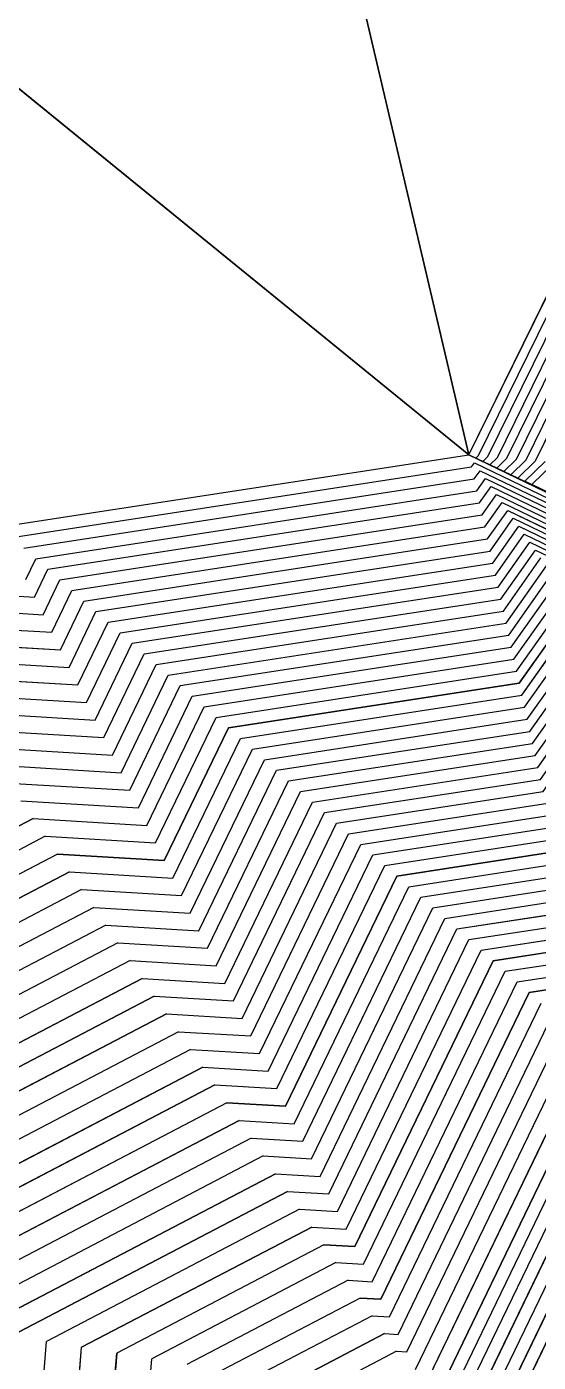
# Model space of a CAD drawing. Extents: x 7084 to 11035, y 13750 to 16729.
# Drawn here: x 8404 to 8599, y 15218 to 15729 of the extents above; entities that cross this region are included whole.
import ezdxf

# ---------------------------------------------------------------- set-up
doc = ezdxf.new("R2010")
doc.units = 0
doc.layers.add('Level 1', color=7, linetype='Continuous')

msp = doc.modelspace()

# ---------------------------------------------------------------- linework, layer by layer
at = {"layer": 'Level 1'}
for p, q in [((8477.23, 15971.36), (8572.55, 15565.22)), ((8572.55, 15565.22), (8477.23, 15971.36)), ((8572.55, 15565.22), (8766.84, 15961.36)), ((8576.18, 15564.9), (8766.59, 15953.12)), ((8579.81, 15564.58), (8766.33, 15944.87)), ((8583.44, 15564.26), (8766.07, 15936.63)), ((8587.07, 15563.94), (8765.82, 15928.39)), ((8590.7, 15563.61), (8765.56, 15920.14)), ((8594.34, 15563.29), (8765.31, 15911.9)), ((8597.97, 15562.97), (8765.05, 15903.65)), ((8282.49, 15801.45), (8572.55, 15565.22)), ((8572.55, 15565.22), (8282.49, 15801.45)), ((8393.34, 15537.65), (8572.55, 15565.22)), ((8572.55, 15565.22), (8705.82, 15500.89)), ((8705.82, 15500.89), (8572.55, 15565.22)), ((8576.18, 15564.9), (8575.22, 15563.96)), ((8579.81, 15564.58), (8577.88, 15562.69)), ((8397.93, 15533.61), (8573.56, 15560.63)), ((8573.56, 15560.63), (8574.67, 15562.19)), ((8574.67, 15562.19), (8705.27, 15499.14)), ((8705.82, 15500.91), (8575.22, 15563.96)), ((8705.82, 15500.93), (8577.88, 15562.69)), ((8583.44, 15564.26), (8580.55, 15561.42)), ((8705.82, 15500.95), (8580.55, 15561.42)), ((8587.07, 15563.94), (8583.21, 15560.16)), ((8705.82, 15500.97), (8583.21, 15560.16)), ((8590.7, 15563.61), (8585.88, 15558.89)), ((8594.34, 15563.29), (8588.55, 15557.62)), ((8597.97, 15562.97), (8591.21, 15556.36)), ((8601.6, 15562.65), (8593.88, 15555.09)), ((8605.23, 15562.33), (8596.54, 15553.82)), ((8402.53, 15529.56), (8574.58, 15556.03)), ((8574.58, 15556.03), (8576.78, 15559.16)), ((8575.59, 15551.44), (8578.89, 15556.12)), ((8576.78, 15559.16), (8704.71, 15497.4)), ((8578.89, 15556.12), (8704.16, 15495.65)), ((8705.82, 15500.99), (8585.88, 15558.89)), ((8705.82, 15501.01), (8588.55, 15557.62)), ((8705.82, 15501.03), (8591.21, 15556.36)), ((8705.82, 15501.05), (8593.88, 15555.09)), ((8407.12, 15525.52), (8575.59, 15551.44)), ((8576.6, 15546.84), (8581.01, 15553.09)), ((8577.61, 15542.25), (8583.12, 15550.06)), ((8581.01, 15553.09), (8703.61, 15493.9)), ((8583.12, 15550.06), (8703.06, 15492.16)), ((8705.82, 15501.07), (8596.54, 15553.82)), ((8411.72, 15521.48), (8576.6, 15546.84)), ((8578.62, 15537.65), (8585.24, 15547.03)), ((8585.24, 15547.03), (8702.51, 15490.41)), ((8416.31, 15517.43), (8577.61, 15542.25)), ((8579.63, 15533.06), (8587.35, 15543.99)), ((8580.64, 15528.46), (8589.46, 15540.96)), ((8587.35, 15543.99), (8701.96, 15488.67)), ((8589.46, 15540.96), (8701.41, 15486.92)), ((8420.91, 15513.39), (8578.62, 15537.65)), ((8581.65, 15523.87), (8591.58, 15537.93)), ((8582.66, 15519.27), (8593.69, 15534.89)), ((8591.58, 15537.93), (8700.85, 15485.17)), ((8593.69, 15534.89), (8700.3, 15483.43)), ((8425.5, 15509.34), (8579.63, 15533.06)), ((8583.67, 15514.68), (8595.81, 15531.86)), ((8584.69, 15510.08), (8597.92, 15528.83)), ((8595.81, 15531.86), (8699.75, 15481.68)), ((8597.92, 15528.83), (8699.2, 15479.93)), ((8403.26, 15517.52), (8407.12, 15525.52)), ((8430.1, 15505.3), (8580.64, 15528.46)), ((8434.7, 15501.26), (8581.65, 15523.87)), ((8585.7, 15505.48), (8600.03, 15525.8)), ((8406.57, 15510.81), (8411.72, 15521.48)), ((8439.29, 15497.21), (8582.66, 15519.27)), ((8586.71, 15500.89), (8602.15, 15522.76)), ((8587.72, 15496.29), (8604.26, 15519.73)), ((8345.94, 15514.44), (8406.57, 15510.81)), ((8409.88, 15504.11), (8416.31, 15517.43)), ((8443.89, 15493.17), (8583.67, 15514.68)), ((8588.73, 15491.7), (8606.37, 15516.7)), ((8589.74, 15487.1), (8608.49, 15513.66)), ((8413.19, 15497.4), (8420.91, 15513.39)), ((8416.5, 15490.69), (8425.5, 15509.34)), ((8448.48, 15489.13), (8584.69, 15510.08)), ((8590.75, 15482.51), (8610.6, 15510.63)), ((8350.57, 15507.65), (8409.88, 15504.11)), ((8419.81, 15483.98), (8430.1, 15505.3)), ((8453.08, 15485.08), (8585.7, 15505.48)), ((8591.76, 15477.91), (8612.72, 15507.6)), ((8592.77, 15473.32), (8614.83, 15504.57)), ((8355.19, 15500.86), (8413.19, 15497.4)), ((8423.12, 15477.27), (8434.7, 15501.26)), ((8457.67, 15481.04), (8586.71, 15500.89)), ((8593.78, 15468.72), (8616.94, 15501.53)), ((8594.79, 15464.13), (8619.06, 15498.5)), ((8359.82, 15494.08), (8416.5, 15490.69)), ((8426.42, 15470.56), (8439.29, 15497.21)), ((8429.73, 15463.85), (8443.89, 15493.17)), ((8462.27, 15476.99), (8587.72, 15496.29)), ((8595.81, 15459.53), (8621.17, 15495.47)), ((8433.04, 15457.14), (8448.48, 15489.13)), ((8466.86, 15472.95), (8588.73, 15491.7)), ((8596.82, 15454.94), (8623.29, 15492.43)), ((8597.83, 15450.34), (8625.4, 15489.4)), ((8364.45, 15487.29), (8419.81, 15483.98)), ((8436.35, 15450.43), (8453.08, 15485.08)), ((8471.46, 15468.91), (8589.74, 15487.1)), ((8598.84, 15445.75), (8627.51, 15486.37)), ((8369.07, 15480.5), (8423.12, 15477.27)), ((8439.66, 15443.72), (8457.67, 15481.04)), ((8476.05, 15464.86), (8590.75, 15482.51)), ((8480.65, 15460.82), (8591.76, 15477.91)), ((8373.7, 15473.71), (8426.42, 15470.56)), ((8442.97, 15437.01), (8462.27, 15476.99)), ((8446.28, 15430.31), (8466.86, 15472.95)), ((8485.24, 15456.77), (8592.77, 15473.32)), ((8449.58, 15423.6), (8471.46, 15468.91)), ((8489.84, 15452.73), (8593.78, 15468.72)), ((8378.33, 15466.92), (8429.73, 15463.85)), ((8452.89, 15416.89), (8476.05, 15464.86)), ((8494.43, 15448.69), (8594.79, 15464.13)), ((8382.95, 15460.14), (8433.04, 15457.14)), ((8456.2, 15410.18), (8480.65, 15460.82)), ((8499.03, 15444.64), (8595.81, 15459.53)), ((8387.58, 15453.35), (8436.35, 15450.43)), ((8459.51, 15403.47), (8485.24, 15456.77)), ((8462.82, 15396.76), (8489.84, 15452.73)), ((8503.62, 15440.6), (8596.82, 15454.94)), ((8466.13, 15390.05), (8494.43, 15448.69)), ((8508.22, 15436.56), (8597.83, 15450.34)), ((8392.21, 15446.56), (8439.66, 15443.72)), ((8469.44, 15383.34), (8499.03, 15444.64)), ((8512.81, 15432.51), (8598.84, 15445.75)), ((8396.83, 15439.77), (8442.97, 15437.01)), ((8472.74, 15376.63), (8503.62, 15440.6)), ((8517.41, 15428.47), (8599.85, 15441.15)), ((8401.46, 15432.98), (8446.28, 15430.31)), ((8476.05, 15369.92), (8508.22, 15436.56)), ((8479.36, 15363.21), (8512.81, 15432.51)), ((8522.01, 15424.42), (8600.86, 15436.56)), ((8526.6, 15420.38), (8601.87, 15431.96)), ((8482.67, 15356.51), (8517.41, 15428.47)), ((8531.2, 15416.34), (8602.88, 15427.36)), ((8406.09, 15426.2), (8116.08, 15274.48)), ((8406.09, 15426.2), (8449.58, 15423.6)), ((8485.98, 15349.8), (8522.01, 15424.42)), ((8535.79, 15412.29), (8603.89, 15422.77)), ((8410.71, 15419.41), (8129.49, 15272.29)), ((8410.71, 15419.41), (8452.89, 15416.89)), ((8489.29, 15343.09), (8526.6, 15420.38)), ((8540.39, 15408.25), (8604.9, 15418.17)), ((8415.34, 15412.62), (8142.91, 15270.1)), ((8415.34, 15412.62), (8456.2, 15410.18)), ((8492.6, 15336.38), (8531.2, 15416.34)), ((8495.9, 15329.67), (8535.79, 15412.29)), ((8544.98, 15404.2), (8605.92, 15413.58)), ((8499.21, 15322.96), (8540.39, 15408.25)), ((8549.58, 15400.16), (8606.93, 15408.98)), ((8419.97, 15405.83), (8156.32, 15267.91)), ((8419.97, 15405.83), (8459.51, 15403.47)), ((8502.52, 15316.25), (8544.98, 15404.2)), ((8554.17, 15396.12), (8607.94, 15404.39)), ((8424.59, 15399.04), (8169.74, 15265.72)), ((8424.59, 15399.04), (8462.82, 15396.76)), ((8505.83, 15309.54), (8549.58, 15400.16)), ((8509.14, 15302.83), (8554.17, 15396.12)), ((8558.77, 15392.07), (8608.95, 15399.79)), ((8429.22, 15392.26), (8183.15, 15263.53)), ((8429.22, 15392.26), (8466.13, 15390.05)), ((8512.45, 15296.12), (8558.77, 15392.07)), ((8563.36, 15388.03), (8609.96, 15395.2)), ((8515.76, 15289.41), (8563.36, 15388.03)), ((8567.96, 15383.99), (8610.97, 15390.6)), ((8572.55, 15379.94), (8611.98, 15386.01)), ((8433.85, 15385.47), (8196.57, 15261.34)), ((8433.85, 15385.47), (8469.44, 15383.34)), ((8519.06, 15282.71), (8567.96, 15383.99)), ((8577.15, 15375.9), (8612.99, 15381.41)), ((8438.47, 15378.68), (8209.98, 15259.15)), ((8438.47, 15378.68), (8472.74, 15376.63)), ((8522.37, 15276), (8572.55, 15379.94)), ((8525.68, 15269.29), (8577.15, 15375.9)), ((8581.74, 15371.85), (8614, 15376.82)), ((8443.1, 15371.89), (8223.39, 15256.96)), ((8443.1, 15371.89), (8476.05, 15369.92)), ((8528.99, 15262.58), (8581.74, 15371.85)), ((8586.34, 15367.81), (8615.01, 15372.22)), ((8532.3, 15255.87), (8586.34, 15367.81)), ((8590.93, 15363.77), (8616.02, 15367.63)), ((8447.73, 15365.11), (8236.81, 15254.77)), ((8447.73, 15365.11), (8479.36, 15363.21)), ((8535.61, 15249.16), (8590.93, 15363.77)), ((8595.53, 15359.72), (8617.04, 15363.03)), ((8452.35, 15358.32), (8250.22, 15252.57)), ((8452.35, 15358.32), (8482.67, 15356.51)), ((8538.92, 15242.45), (8595.53, 15359.72)), ((8542.22, 15235.74), (8600.13, 15355.68)), ((8456.98, 15351.53), (8263.64, 15250.38)), ((8456.98, 15351.53), (8485.98, 15349.8)), ((8545.53, 15229.03), (8604.72, 15351.63)), ((8548.84, 15222.32), (8609.32, 15347.59)), ((8461.61, 15344.74), (8277.05, 15248.19)), ((8461.61, 15344.74), (8489.29, 15343.09)), ((8552.15, 15215.61), (8613.91, 15343.55)), ((8466.23, 15337.95), (8290.47, 15246)), ((8466.23, 15337.95), (8492.6, 15336.38)), ((8555.46, 15208.91), (8618.51, 15339.5)), ((8558.77, 15202.2), (8623.1, 15335.46)), ((8623.1, 15335.46), (8558.77, 15202.2)), ((8470.86, 15331.17), (8303.88, 15243.81)), ((8470.86, 15331.17), (8495.9, 15329.67)), ((8627.24, 15333.03), (8564.74, 15203.57)), ((8631.37, 15330.6), (8570.72, 15204.95)), ((8635.51, 15328.17), (8576.69, 15206.33)), ((8639.64, 15325.74), (8582.66, 15207.71)), ((8475.49, 15324.38), (8317.3, 15241.62)), ((8475.49, 15324.38), (8499.21, 15322.96)), ((8643.78, 15323.31), (8588.64, 15209.09)), ((8647.92, 15320.89), (8594.61, 15210.47)), ((8480.11, 15317.59), (8330.71, 15239.43)), ((8480.11, 15317.59), (8502.52, 15316.25)), ((8484.74, 15310.8), (8344.13, 15237.24)), ((8484.74, 15310.8), (8505.83, 15309.54)), ((8489.37, 15304.01), (8357.54, 15235.05)), ((8489.37, 15304.01), (8509.14, 15302.83)), ((8493.99, 15297.23), (8370.96, 15232.86)), ((8493.99, 15297.23), (8512.45, 15296.12)), ((8498.62, 15290.44), (8384.37, 15230.67)), ((8498.62, 15290.44), (8515.76, 15289.41)), ((8503.25, 15283.65), (8397.79, 15228.48)), ((8503.25, 15283.65), (8519.06, 15282.71)), ((8507.87, 15276.86), (8411.2, 15226.29)), ((8507.87, 15276.86), (8522.37, 15276)), ((8512.5, 15270.08), (8424.62, 15224.1)), ((8512.5, 15270.08), (8525.68, 15269.29)), ((8517.13, 15263.29), (8438.03, 15221.91)), ((8517.13, 15263.29), (8528.99, 15262.58)), ((8521.75, 15256.5), (8451.45, 15219.72)), ((8521.75, 15256.5), (8532.3, 15255.87)), ((8526.38, 15249.71), (8464.86, 15217.53)), ((8526.38, 15249.71), (8535.61, 15249.16)), ((8531.01, 15242.92), (8478.28, 15215.34)), ((8531.01, 15242.92), (8538.92, 15242.45)), ((8535.63, 15236.14), (8491.69, 15213.15)), ((8535.63, 15236.14), (8542.22, 15235.74)), ((8540.26, 15229.35), (8505.11, 15210.96)), ((8540.26, 15229.35), (8545.53, 15229.03)), ((8404.04, 15136.68), (8411.2, 15226.29)), ((8417.27, 15132.19), (8424.62, 15224.1)), ((8544.89, 15222.56), (8518.52, 15208.77)), ((8544.89, 15222.56), (8548.84, 15222.32)), ((8430.5, 15127.71), (8438.03, 15221.91)), ((8443.73, 15123.22), (8451.45, 15219.72))]:
    msp.add_line(p, q, dxfattribs=at)
for points in [[(8116.08, 15274.48), (8406.09, 15426.2), (8449.58, 15423.6), (8471.46, 15468.91), (8589.74, 15487.1), (8608.49, 15513.66), (8696.44, 15471.2), (8722.91, 15464.3), (8751.31, 15482.05), (8722.22, 15517.29), (8705.82, 15501.23), (8617.86, 15543.69), (8634.27, 15559.75), (8762.5, 15821.21), (8797.65, 15846.21), (8857.02, 15860.27), (8949.3, 16008.69)], [(8116.08, 15274.48), (8406.09, 15426.2), (8449.58, 15423.6), (8471.46, 15468.91), (8589.74, 15487.1), (8608.49, 15513.66), (8696.44, 15471.2), (8722.91, 15464.3), (8751.31, 15482.05), (8722.22, 15517.29), (8705.82, 15501.23), (8617.86, 15543.69), (8634.27, 15559.75), (8762.5, 15821.21), (8797.65, 15846.21), (8857.02, 15860.27), (8949.3, 16008.69)], [(8477.23, 15971.36), (8572.55, 15565.22), (8282.49, 15801.45)], [(8477.23, 15971.36), (8572.55, 15565.22), (8282.49, 15801.45)], [(8282.49, 15801.45), (8572.55, 15565.22), (8705.82, 15500.89), (8572.55, 15565.22), (8766.84, 15961.36)], [(8282.49, 15801.45), (8572.55, 15565.22), (8705.82, 15500.89), (8572.55, 15565.22), (8766.84, 15961.36)], [(8359.82, 15494.08), (8416.5, 15490.69), (8425.5, 15509.34), (8579.63, 15533.06), (8587.35, 15543.99), (8701.96, 15488.67), (8712.86, 15485.82), (8724.55, 15493.13), (8712.57, 15507.64), (8705.82, 15501.03), (8591.21, 15556.36), (8597.97, 15562.97), (8765.05, 15903.65)], [(8359.82, 15494.08), (8416.5, 15490.69), (8425.5, 15509.34), (8579.63, 15533.06), (8587.35, 15543.99), (8701.96, 15488.67), (8712.86, 15485.82), (8724.55, 15493.13), (8712.57, 15507.64), (8705.82, 15501.03), (8591.21, 15556.36), (8597.97, 15562.97), (8765.05, 15903.65)], [(8369.07, 15480.5), (8423.12, 15477.27), (8434.7, 15501.26), (8581.65, 15523.87), (8591.58, 15537.93), (8700.85, 15485.17), (8714.87, 15481.52), (8729.9, 15490.91), (8714.5, 15509.57), (8705.82, 15501.07), (8596.54, 15553.82), (8605.23, 15562.33), (8764.54, 15887.16)], [(8369.07, 15480.5), (8423.12, 15477.27), (8434.7, 15501.26), (8581.65, 15523.87), (8591.58, 15537.93), (8700.85, 15485.17), (8714.87, 15481.52), (8729.9, 15490.91), (8714.5, 15509.57), (8705.82, 15501.07), (8596.54, 15553.82), (8605.23, 15562.33), (8764.54, 15887.16)], [(8303.88, 15243.81), (8470.86, 15331.17), (8495.9, 15329.67), (8535.79, 15412.29), (8603.89, 15422.77), (8638.08, 15471.2), (8688.72, 15446.76), (8736.99, 15434.17), (8788.77, 15466.53), (8735.73, 15530.8), (8705.82, 15501.51), (8655.18, 15525.96), (8685.09, 15555.25), (8758.92, 15705.78), (8823.03, 15751.37), (8931.29, 15777.01), (8984.42, 15862.47), (9143.8, 15752.32), (9280.56, 15748.05), (9357.48, 15720.98)], [(8303.88, 15243.81), (8470.86, 15331.17), (8495.9, 15329.67), (8535.79, 15412.29), (8603.89, 15422.77), (8638.08, 15471.2), (8688.72, 15446.76), (8736.99, 15434.17), (8788.77, 15466.53), (8735.73, 15530.8), (8705.82, 15501.51), (8655.18, 15525.96), (8685.09, 15555.25), (8758.92, 15705.78), (8823.03, 15751.37), (8931.29, 15777.01), (8984.42, 15862.47), (9143.8, 15752.32), (9280.56, 15748.05), (9357.48, 15720.98)], [(8396.83, 15439.77), (8442.97, 15437.01), (8462.27, 15476.99), (8587.72, 15496.29), (8604.26, 15519.73), (8697.55, 15474.7), (8720.9, 15468.61), (8745.96, 15484.27), (8720.29, 15515.36), (8705.82, 15501.19), (8612.53, 15546.22), (8627.01, 15560.4), (8763.01, 15837.7)], [(8396.83, 15439.77), (8442.97, 15437.01), (8462.27, 15476.99), (8587.72, 15496.29), (8604.26, 15519.73), (8697.55, 15474.7), (8720.9, 15468.61), (8745.96, 15484.27), (8720.29, 15515.36), (8705.82, 15501.19), (8612.53, 15546.22), (8627.01, 15560.4), (8763.01, 15837.7)], [(8761.99, 15804.72), (8641.53, 15559.11), (8623.19, 15541.16), (8705.82, 15501.27), (8724.15, 15519.22), (8756.66, 15479.83), (8724.93, 15460), (8695.34, 15467.71), (8612.72, 15507.6), (8591.76, 15477.91), (8480.65, 15460.82), (8456.2, 15410.18), (8415.34, 15412.62), (8142.91, 15270.1)], [(8761.99, 15804.72), (8641.53, 15559.11), (8623.19, 15541.16), (8705.82, 15501.27), (8724.15, 15519.22), (8756.66, 15479.83), (8724.93, 15460), (8695.34, 15467.71), (8612.72, 15507.6), (8591.76, 15477.91), (8480.65, 15460.82), (8456.2, 15410.18), (8415.34, 15412.62), (8142.91, 15270.1)], [(8592.77, 15473.32), (8614.83, 15504.57), (8694.79, 15465.97), (8725.93, 15457.84), (8759.34, 15478.72), (8725.12, 15520.19), (8705.82, 15501.29), (8625.86, 15539.89), (8645.16, 15558.79), (8761.73, 15796.47)], [(8592.77, 15473.32), (8614.83, 15504.57), (8694.79, 15465.97), (8725.93, 15457.84), (8759.34, 15478.72), (8725.12, 15520.19), (8705.82, 15501.29), (8625.86, 15539.89), (8645.16, 15558.79), (8761.73, 15796.47)], [(8417.27, 15132.19), (8424.62, 15224.1), (8512.5, 15270.08), (8525.68, 15269.29), (8577.15, 15375.9), (8612.99, 15381.41), (8657.11, 15443.91), (8683.76, 15431.04), (8746.05, 15414.8), (8812.86, 15456.56), (8744.42, 15539.49), (8705.82, 15501.69), (8679.16, 15514.56), (8717.76, 15552.36), (8756.62, 15631.58), (8839.34, 15690.4), (8979.03, 15723.49), (9007, 15768.47), (9090.88, 15710.5), (9267.34, 15704.98), (9366.6, 15670.06), (9467.7, 15631.46), (9580.54, 15661.44)], [(8417.27, 15132.19), (8424.62, 15224.1), (8512.5, 15270.08), (8525.68, 15269.29), (8577.15, 15375.9), (8612.99, 15381.41), (8657.11, 15443.91), (8683.76, 15431.04), (8746.05, 15414.8), (8812.86, 15456.56), (8744.42, 15539.49), (8705.82, 15501.69), (8679.16, 15514.56), (8717.76, 15552.36), (8756.62, 15631.58), (8839.34, 15690.4), (8979.03, 15723.49), (9007, 15768.47), (9090.88, 15710.5), (9267.34, 15704.98), (9366.6, 15670.06), (9467.7, 15631.46), (9580.54, 15661.44)], [(9572.8, 15651.82), (9471.24, 15624.83), (9367.61, 15664.4), (9265.87, 15700.2), (9085, 15705.85), (9009.5, 15758.02), (8984.34, 15717.54), (8841.15, 15683.63), (8756.37, 15623.34), (8721.39, 15552.03), (8681.83, 15513.29), (8705.82, 15501.71), (8745.38, 15540.45), (8815.54, 15455.45), (8747.05, 15412.65), (8683.21, 15429.29), (8659.22, 15440.87), (8614, 15376.82), (8581.74, 15371.85), (8528.99, 15262.58), (8517.13, 15263.29), (8438.03, 15221.91), (8430.5, 15127.71)], [(9572.8, 15651.82), (9471.24, 15624.83), (9367.61, 15664.4), (9265.87, 15700.2), (9085, 15705.85), (9009.5, 15758.02), (8984.34, 15717.54), (8841.15, 15683.63), (8756.37, 15623.34), (8721.39, 15552.03), (8681.83, 15513.29), (8705.82, 15501.71), (8745.38, 15540.45), (8815.54, 15455.45), (8747.05, 15412.65), (8683.21, 15429.29), (8659.22, 15440.87), (8614, 15376.82), (8581.74, 15371.85), (8528.99, 15262.58), (8517.13, 15263.29), (8438.03, 15221.91), (8430.5, 15127.71)], [(8317.3, 15241.62), (8475.49, 15324.38), (8499.21, 15322.96), (8540.39, 15408.25), (8604.9, 15418.17), (8640.2, 15468.17), (8688.17, 15445.01), (8738, 15432.02), (8791.45, 15465.42), (8736.7, 15531.77), (8705.82, 15501.53), (8657.84, 15524.69), (8688.72, 15554.93), (8758.67, 15697.54), (8824.84, 15744.6)], [(8317.3, 15241.62), (8475.49, 15324.38), (8499.21, 15322.96), (8540.39, 15408.25), (8604.9, 15418.17), (8640.2, 15468.17), (8688.17, 15445.01), (8738, 15432.02), (8791.45, 15465.42), (8736.7, 15531.77), (8705.82, 15501.53), (8657.84, 15524.69), (8688.72, 15554.93), (8758.67, 15697.54), (8824.84, 15744.6)], [(8479.36, 15363.21), (8512.81, 15432.51), (8598.84, 15445.75), (8627.51, 15486.37), (8691.48, 15455.49), (8731.97, 15444.93), (8775.39, 15472.07), (8730.91, 15525.98), (8705.82, 15501.41), (8641.85, 15532.29), (8666.94, 15556.86), (8760.2, 15747.01)], [(8479.36, 15363.21), (8512.81, 15432.51), (8598.84, 15445.75), (8627.51, 15486.37), (8691.48, 15455.49), (8731.97, 15444.93), (8775.39, 15472.07), (8730.91, 15525.98), (8705.82, 15501.41), (8641.85, 15532.29), (8666.94, 15556.86), (8760.2, 15747.01)], [(8250.22, 15252.57), (8452.35, 15358.32), (8482.67, 15356.51), (8517.41, 15428.47), (8599.85, 15441.15), (8629.63, 15483.34), (8690.93, 15453.74), (8732.97, 15442.78), (8778.07, 15470.97), (8731.87, 15526.94), (8705.82, 15501.43), (8644.52, 15531.02), (8670.57, 15556.54), (8759.94, 15738.76)], [(8250.22, 15252.57), (8452.35, 15358.32), (8482.67, 15356.51), (8517.41, 15428.47), (8599.85, 15441.15), (8629.63, 15483.34), (8690.93, 15453.74), (8732.97, 15442.78), (8778.07, 15470.97), (8731.87, 15526.94), (8705.82, 15501.43), (8644.52, 15531.02), (8670.57, 15556.54), (8759.94, 15738.76)], [(8826.65, 15737.82), (8758.41, 15689.3), (8692.35, 15554.61), (8660.51, 15523.42), (8705.82, 15501.55), (8737.66, 15532.73), (8794.13, 15464.32), (8739.01, 15429.87), (8687.62, 15443.26), (8642.31, 15465.14), (8605.92, 15413.58), (8544.98, 15404.2), (8502.52, 15316.25), (8480.11, 15317.59), (8330.71, 15239.43)], [(8826.65, 15737.82), (8758.41, 15689.3), (8692.35, 15554.61), (8660.51, 15523.42), (8705.82, 15501.55), (8737.66, 15532.73), (8794.13, 15464.32), (8739.01, 15429.87), (8687.62, 15443.26), (8642.31, 15465.14), (8605.92, 15413.58), (8544.98, 15404.2), (8502.52, 15316.25), (8480.11, 15317.59), (8330.71, 15239.43)], [(8397.79, 15228.48), (8503.25, 15283.65), (8519.06, 15282.71), (8567.96, 15383.99), (8610.97, 15390.6), (8652.88, 15449.97), (8684.86, 15434.53), (8744.03, 15419.1), (8807.51, 15458.77), (8742.49, 15537.56), (8705.82, 15501.65), (8673.83, 15517.09), (8710.5, 15553), (8757.13, 15648.07), (8835.71, 15703.95), (8968.42, 15735.38)], [(8397.79, 15228.48), (8503.25, 15283.65), (8519.06, 15282.71), (8567.96, 15383.99), (8610.97, 15390.6), (8652.88, 15449.97), (8684.86, 15434.53), (8744.03, 15419.1), (8807.51, 15458.77), (8742.49, 15537.56), (8705.82, 15501.65), (8673.83, 15517.09), (8710.5, 15553), (8757.13, 15648.07), (8835.71, 15703.95), (8968.42, 15735.38)], [(8263.64, 15250.38), (8456.98, 15351.53), (8485.98, 15349.8), (8522.01, 15424.42), (8600.86, 15436.56), (8631.74, 15480.3), (8690.38, 15452), (8733.98, 15440.63), (8780.75, 15469.86), (8732.84, 15527.91), (8705.82, 15501.45), (8647.18, 15529.76), (8674.2, 15556.22), (8759.69, 15730.52)], [(8263.64, 15250.38), (8456.98, 15351.53), (8485.98, 15349.8), (8522.01, 15424.42), (8600.86, 15436.56), (8631.74, 15480.3), (8690.38, 15452), (8733.98, 15440.63), (8780.75, 15469.86), (8732.84, 15527.91), (8705.82, 15501.45), (8647.18, 15529.76), (8674.2, 15556.22), (8759.69, 15730.52)], [(8344.13, 15237.24), (8484.74, 15310.8), (8505.83, 15309.54), (8549.58, 15400.16), (8606.93, 15408.98), (8644.42, 15462.11), (8687.07, 15441.52), (8740.01, 15427.71), (8796.8, 15463.21), (8738.63, 15533.7), (8705.82, 15501.57), (8663.17, 15522.16), (8695.98, 15554.29), (8758.15, 15681.05), (8828.46, 15731.05)], [(8344.13, 15237.24), (8484.74, 15310.8), (8505.83, 15309.54), (8549.58, 15400.16), (8606.93, 15408.98), (8644.42, 15462.11), (8687.07, 15441.52), (8740.01, 15427.71), (8796.8, 15463.21), (8738.63, 15533.7), (8705.82, 15501.57), (8663.17, 15522.16), (8695.98, 15554.29), (8758.15, 15681.05), (8828.46, 15731.05)], [(9854.88, 15540.06), (9549.57, 15622.95), (9481.86, 15604.96), (9370.65, 15647.42), (9261.47, 15685.84), (9067.36, 15691.91), (9017.03, 15726.69), (9000.25, 15699.7), (8846.59, 15663.31), (8755.6, 15598.61), (8732.29, 15551.07), (8689.83, 15509.49), (8705.82, 15501.77), (8748.28, 15543.35), (8823.56, 15452.13), (8750.07, 15406.19), (8681.55, 15424.06), (8665.56, 15431.78), (8617.04, 15363.03), (8595.53, 15359.72), (8538.92, 15242.45), (8531.01, 15242.92), (8478.28, 15215.34)], [(9854.88, 15540.06), (9549.57, 15622.95), (9481.86, 15604.96), (9370.65, 15647.42), (9261.47, 15685.84), (9067.36, 15691.91), (9017.03, 15726.69), (9000.25, 15699.7), (8846.59, 15663.31), (8755.6, 15598.61), (8732.29, 15551.07), (8689.83, 15509.49), (8705.82, 15501.77), (8748.28, 15543.35), (8823.56, 15452.13), (8750.07, 15406.19), (8681.55, 15424.06), (8665.56, 15431.78), (8617.04, 15363.03), (8595.53, 15359.72), (8538.92, 15242.45), (8531.01, 15242.92), (8478.28, 15215.34)], [(8555.46, 15208.91), (8618.51, 15339.5), (8622.09, 15340.05), (8676.13, 15416.61), (8678.8, 15415.33), (8755.1, 15395.43), (8836.94, 15446.58), (8753.1, 15548.17), (8705.82, 15501.87), (8703.15, 15503.16), (8750.44, 15549.46), (8754.32, 15557.38), (8855.65, 15629.44), (9026.78, 15669.97), (9029.57, 15674.47), (9037.96, 15668.67), (9254.12, 15661.91), (9375.71, 15619.13)], [(8555.46, 15208.91), (8618.51, 15339.5), (8622.09, 15340.05), (8676.13, 15416.61), (8678.8, 15415.33), (8755.1, 15395.43), (8836.94, 15446.58), (8753.1, 15548.17), (8705.82, 15501.87), (8703.15, 15503.16), (8750.44, 15549.46), (8754.32, 15557.38), (8855.65, 15629.44), (9026.78, 15669.97), (9029.57, 15674.47), (9037.96, 15668.67), (9254.12, 15661.91), (9375.71, 15619.13)], [(8588.64, 15209.09), (8643.78, 15323.31), (8645.09, 15327.25), (8647.13, 15332.96), (8694.4, 15399.92), (8761.13, 15382.52), (8853, 15439.93), (8779.67, 15528.79), (8868.29, 15591.81), (9017.97, 15627.26), (9039.3, 15628.9), (9228.37, 15622.99), (9256.92, 15625.62), (9363.27, 15588.2), (9381.65, 15598.7), (9489.97, 15557.35), (9509.66, 15550.12), (9807.04, 15469.38)], [(8588.64, 15209.09), (8643.78, 15323.31), (8645.09, 15327.25), (8647.13, 15332.96), (8694.4, 15399.92), (8761.13, 15382.52), (8853, 15439.93), (8779.67, 15528.79), (8868.29, 15591.81), (9017.97, 15627.26), (9039.3, 15628.9), (9228.37, 15622.99), (9256.92, 15625.62), (9363.27, 15588.2), (9381.65, 15598.7), (9489.97, 15557.35), (9509.66, 15550.12), (9807.04, 15469.38)], [(8594.61, 15210.47), (8647.92, 15320.89), (8649.49, 15325.61), (8651.94, 15332.46), (8697.63, 15397.19), (8762.14, 15380.36), (8855.68, 15438.83), (8784.79, 15524.72), (8870.46, 15585.64), (9015.14, 15619.91), (9040.75, 15621.88), (9223.51, 15616.16), (9257.78, 15619.32), (9360.58, 15583.14), (9382.64, 15595.75), (9487.34, 15555.77)], [(8594.61, 15210.47), (8647.92, 15320.89), (8649.49, 15325.61), (8651.94, 15332.46), (8697.63, 15397.19), (8762.14, 15380.36), (8855.68, 15438.83), (8784.79, 15524.72), (8870.46, 15585.64), (9015.14, 15619.91), (9040.75, 15621.88), (9223.51, 15616.16), (9257.78, 15619.32), (9360.58, 15583.14), (9382.64, 15595.75), (9487.34, 15555.77)], [(8384.37, 15230.67), (8498.62, 15290.44), (8515.76, 15289.41), (8563.36, 15388.03), (8609.96, 15395.2), (8650.77, 15453.01), (8685.41, 15436.28), (8743.03, 15421.26), (8804.83, 15459.88), (8741.52, 15536.59), (8705.82, 15501.63)], [(8384.37, 15230.67), (8498.62, 15290.44), (8515.76, 15289.41), (8563.36, 15388.03), (8609.96, 15395.2), (8650.77, 15453.01), (8685.41, 15436.28), (8743.03, 15421.26), (8804.83, 15459.88), (8741.52, 15536.59), (8705.82, 15501.63)], [(8401.46, 15432.98), (8446.28, 15430.31), (8466.86, 15472.95), (8588.73, 15491.7), (8606.37, 15516.7), (8696.99, 15472.95), (8721.91, 15466.45), (8748.63, 15483.16), (8721.26, 15516.33)], [(8401.46, 15432.98), (8446.28, 15430.31), (8466.86, 15472.95), (8588.73, 15491.7), (8606.37, 15516.7), (8696.99, 15472.95), (8721.91, 15466.45), (8748.63, 15483.16), (8721.26, 15516.33)], [(8156.32, 15267.91), (8419.97, 15405.83), (8459.51, 15403.47), (8485.24, 15456.77), (8592.77, 15473.32)], [(8156.32, 15267.91), (8419.97, 15405.83), (8459.51, 15403.47), (8485.24, 15456.77), (8592.77, 15473.32)], [(9684.64, 14681.62), (9483.83, 14613.97), (9215.37, 14618.2), (9200.19, 14602.61), (9145.86, 14611.4), (9142.27, 14637.79), (8928.77, 14673.72), (8768.12, 14677.95), (8637.06, 14677.95), (8558.85, 14703.32), (8512.51, 14721.71), (8491.38, 14787.24), (8529.43, 14916.18), (8514.63, 15055.69), (8496.65, 15105.27), (8505.11, 15210.96), (8540.26, 15229.35), (8545.53, 15229.03), (8604.72, 15351.63), (8619.06, 15353.84), (8669.79, 15425.71), (8680.45, 15420.56), (8752.08, 15401.89), (8828.92, 15449.91)], [(9684.64, 14681.62), (9483.83, 14613.97), (9215.37, 14618.2), (9200.19, 14602.61), (9145.86, 14611.4), (9142.27, 14637.79), (8928.77, 14673.72), (8768.12, 14677.95), (8637.06, 14677.95), (8558.85, 14703.32), (8512.51, 14721.71), (8491.38, 14787.24), (8529.43, 14916.18), (8514.63, 15055.69), (8496.65, 15105.27), (8505.11, 15210.96), (8540.26, 15229.35), (8545.53, 15229.03), (8604.72, 15351.63), (8619.06, 15353.84), (8669.79, 15425.71), (8680.45, 15420.56), (8752.08, 15401.89), (8828.92, 15449.91)], [(8236.81, 15254.77), (8447.73, 15365.11), (8479.36, 15363.21)], [(8236.81, 15254.77), (8447.73, 15365.11), (8479.36, 15363.21)], [(8576.69, 15206.33), (8635.51, 15328.17), (8636.3, 15330.54)], [(8576.69, 15206.33), (8635.51, 15328.17), (8636.3, 15330.54)]]:
    msp.add_lwpolyline(points, dxfattribs=at)

doc.saveas('drawing.dxf')
